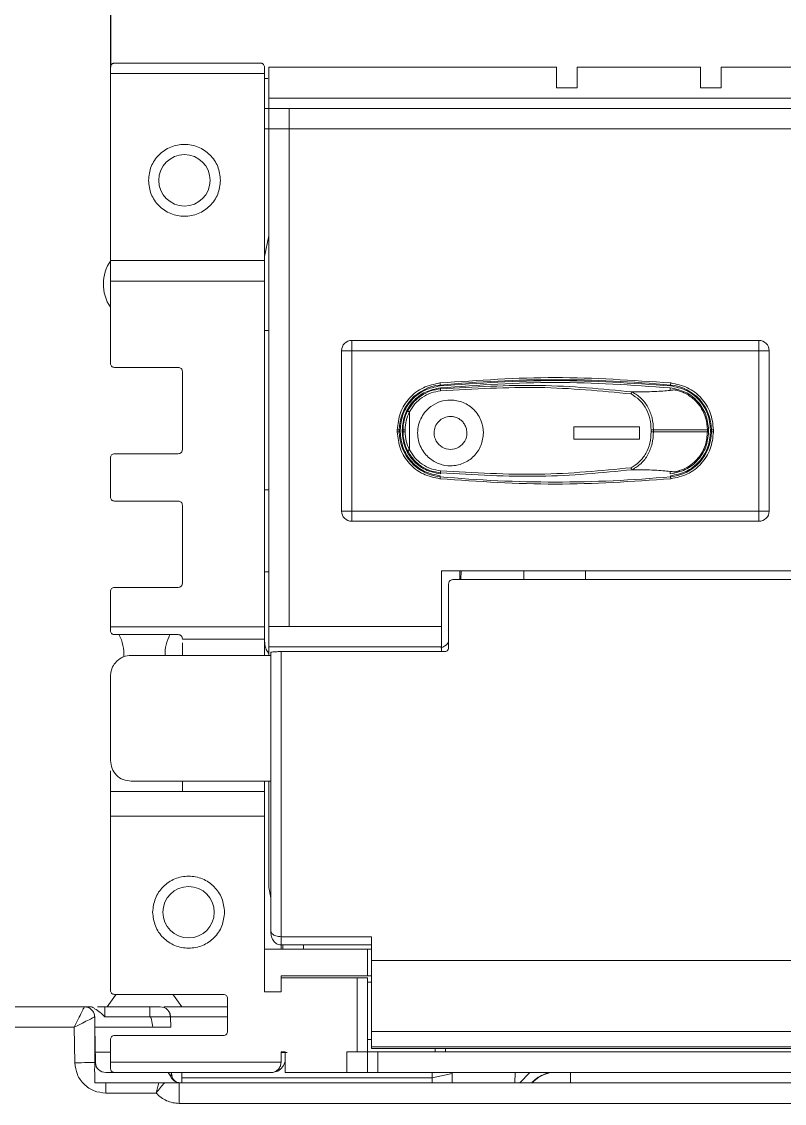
# Model space of a CAD drawing. Extents: x -2364 to 9601, y -871 to 1549.
# Drawn here: x 7217.4 to 7254.5, y -406.4 to -353.8 of the extents above; entities that cross this region are included whole.
import ezdxf

# ---------------------------------------------------------------- set-up
doc = ezdxf.new("R2010")
doc.units = 0
doc.layers.add('IPC', color=150, linetype='CONTINUOUS')

msp = doc.modelspace()

# ---------------------------------------------------------------- linework, layer by layer
at = {"layer": 'IPC', "color": 7}
msp.add_line((7221.67663, -317.98932), (7221.67663, -355.98932), dxfattribs=at)
at = {"layer": 'IPC', "color": 7, "linetype": 'Continuous', "lineweight": 15}
for p, q in [((7221.67663, -356.28932), (7221.67663, -355.98932)), ((7228.97662, -355.78932), (7221.87662, -355.78932)), ((7229.17662, -356.28932), (7229.17662, -355.98932)), ((7229.37663, -355.98932), (7229.37663, -357.48932)), ((7229.37663, -355.98932), (7243.37662, -355.98932)), ((7243.37662, -355.98932), (7243.37662, -356.98932)), ((7244.37662, -356.98932), (7244.37662, -355.98932)), ((7250.37662, -355.98932), (7244.37662, -355.98932)), ((7250.37662, -355.98932), (7250.37662, -356.98932)), ((7251.37663, -356.98932), (7251.37663, -355.98932)), ((7257.37662, -355.98932), (7251.37663, -355.98932)), ((7229.17662, -356.28932), (7221.67663, -356.28932)), ((7221.67663, -356.28932), (7221.67663, -365.38932)), ((7229.17662, -356.28932), (7229.17662, -365.38932)), ((7229.33072, -356.53932), (7229.17662, -356.53338)), ((7244.37662, -356.98932), (7243.37662, -356.98932)), ((7250.37662, -356.98932), (7251.37663, -356.98932)), ((7229.37663, -357.48932), (7477.31831, -357.48932)), ((7229.17662, -357.98932), (7229.37663, -357.98932)), ((7229.37663, -357.98932), (7477.31949, -357.98932)), ((7229.37663, -358.98932), (7229.37663, -357.98932)), ((7230.37662, -357.98932), (7230.37662, -358.98932)), ((7229.17662, -358.98932), (7229.37663, -358.98932)), ((7229.37663, -383.18932), (7229.37663, -358.98932)), ((7230.37662, -358.98932), (7229.37663, -358.98932)), ((7230.37662, -383.18932), (7230.37662, -358.98932)), ((7477.33581, -358.98932), (7230.37662, -358.98932)), ((7229.37663, -364.18385), (7229.17662, -365.18932)), ((7221.67663, -365.38932), (7229.17662, -365.38932)), ((7221.67663, -366.38932), (7221.67663, -365.38932)), ((7229.17662, -366.38932), (7229.17662, -365.38932)), ((7229.17662, -366.38932), (7221.67663, -366.38932)), ((7221.67663, -366.38932), (7221.67663, -370.38932)), ((7229.17662, -366.38932), (7229.17662, -383.21434)), ((7229.17662, -368.78932), (7229.37663, -368.78932)), ((7233.41822, -369.27588), (7233.41822, -369.77588)), ((7233.41822, -369.27588), (7253.21822, -369.27588)), ((7253.21822, -369.77588), (7253.21822, -369.27588)), ((7233.41822, -369.77588), (7232.91821, -369.77588)), ((7232.91821, -377.57588), (7232.91821, -369.77588)), ((7233.41822, -369.77588), (7253.21822, -369.77588)), ((7233.41822, -377.57588), (7233.41822, -369.77588)), ((7253.21822, -369.77588), (7253.21822, -377.57588)), ((7253.71822, -369.77588), (7253.21822, -369.77588)), ((7253.71822, -369.77588), (7253.71822, -377.57588)), ((7221.87662, -370.58932), (7224.97663, -370.58932)), ((7225.17663, -370.78932), (7225.17663, -374.58932)), ((7237.71427, -371.44674), (7237.71828, -371.48969)), ((7248.92217, -371.44674), (7248.91815, -371.48969)), ((7237.72711, -371.58417), (7237.73165, -371.63262)), ((7248.90931, -371.58417), (7248.89793, -371.70589)), ((7236.21821, -372.75721), (7236.21821, -374.59456)), ((7244.21821, -373.47588), (7247.41821, -373.47588)), ((7244.21821, -374.07588), (7244.21821, -373.47588)), ((7247.41821, -373.47588), (7247.41821, -374.07588)), ((7235.62817, -373.72395), (7235.62817, -373.62781)), ((7235.62817, -373.62781), (7235.72763, -373.62781)), ((7235.62817, -373.72395), (7235.72763, -373.72395)), ((7235.72763, -373.72395), (7235.72763, -373.62781)), ((7235.72763, -373.62781), (7235.77077, -373.62781)), ((7235.72763, -373.72395), (7235.77077, -373.72395)), ((7235.77077, -373.72395), (7235.77077, -373.62781)), ((7235.86566, -373.62781), (7235.9088, -373.62781)), ((7235.86566, -373.72395), (7235.86566, -373.62781)), ((7235.9088, -373.72395), (7235.86566, -373.72395)), ((7235.9088, -373.62781), (7236.00825, -373.62781)), ((7235.9088, -373.72395), (7235.9088, -373.62781)), ((7236.00825, -373.72395), (7235.9088, -373.72395)), ((7236.00825, -373.62781), (7236.00825, -373.72395)), ((7247.41821, -374.07588), (7244.21821, -374.07588)), ((7247.9794, -373.72395), (7247.9794, -373.62781)), ((7248.09263, -373.62781), (7248.09263, -373.72395)), ((7248.09263, -373.62781), (7250.71732, -373.62781)), ((7250.71732, -373.72395), (7248.09263, -373.72395)), ((7250.71732, -373.72395), (7250.71732, -373.62781)), ((7250.77077, -373.62781), (7250.71732, -373.62781)), ((7250.77077, -373.72395), (7250.71732, -373.72395)), ((7250.77077, -373.62781), (7250.77077, -373.72395)), ((7250.9088, -373.62781), (7250.86566, -373.62781)), ((7250.86566, -373.72395), (7250.86566, -373.62781)), ((7250.86566, -373.72395), (7250.9088, -373.72395)), ((7251.00825, -373.62781), (7250.9088, -373.62781)), ((7250.9088, -373.62781), (7250.9088, -373.72395)), ((7250.9088, -373.72395), (7251.00825, -373.72395)), ((7251.00825, -373.62781), (7251.00825, -373.72395)), ((7221.67663, -374.98932), (7221.67663, -376.88932)), ((7224.97663, -374.78932), (7221.87662, -374.78932)), ((7248.90931, -375.76759), (7248.89793, -375.64587)), ((7237.71427, -375.90503), (7237.71828, -375.86208)), ((7237.72711, -375.76759), (7237.73165, -375.71915)), ((7248.92217, -375.90503), (7248.91815, -375.86208)), ((7221.87662, -377.08932), (7224.97663, -377.08932)), ((7225.17663, -377.28932), (7225.17663, -381.08932)), ((7232.91821, -377.57588), (7233.41822, -377.57588)), ((7253.21822, -377.57588), (7233.41822, -377.57588)), ((7233.41822, -377.57588), (7233.41822, -378.07588)), ((7253.21822, -377.57588), (7253.71822, -377.57588)), ((7253.21822, -378.07588), (7253.21822, -377.57588)), ((7253.21822, -378.07588), (7233.41822, -378.07588)), ((7229.33072, -380.53932), (7229.17662, -380.53338)), ((7229.37663, -380.5388), (7229.33072, -380.53932)), ((7237.77662, -380.48932), (7260.47662, -380.48932)), ((7237.77662, -380.48932), (7237.77662, -383.18932)), ((7260.02662, -380.91434), (7238.32662, -380.91434)), ((7238.67662, -380.91434), (7238.67662, -380.48932)), ((7238.73229, -380.48932), (7238.72487, -380.91434)), ((7241.78465, -380.48932), (7241.77724, -380.91434)), ((7244.77678, -380.91434), (7244.7842, -380.48932)), ((7221.67663, -381.48932), (7221.67663, -383.21434)), ((7224.97663, -381.28932), (7221.87662, -381.28932)), ((7238.12663, -381.11511), (7238.12663, -384.21358)), ((7221.67663, -383.21434), (7229.17662, -383.21434)), ((7221.67663, -383.38932), (7221.67663, -383.21434)), ((7224.97663, -383.58932), (7221.87662, -383.58932)), ((7229.17662, -383.81434), (7229.17662, -383.21434)), ((7229.97828, -383.18932), (7229.37663, -383.18932)), ((7230.37662, -383.18932), (7237.77662, -383.18932)), ((7225.17663, -383.81434), (7225.17663, -383.78932)), ((7229.17662, -383.81434), (7225.17663, -383.81434)), ((7225.17663, -383.98935), (7225.17663, -384.59807)), ((7229.17662, -383.81434), (7229.17662, -384.59807)), ((7222.67662, -384.59807), (7229.47662, -384.59807)), ((7237.77662, -384.18932), (7229.37663, -384.18932)), ((7229.37663, -384.59807), (7229.37663, -384.18932)), ((7229.47662, -384.45809), (7229.47662, -397.99845)), ((7229.97662, -384.41435), (7229.97662, -398.28352)), ((7237.92662, -384.41435), (7229.97662, -384.41435)), ((7237.77662, -384.41435), (7237.77662, -384.18932)), ((7221.67663, -385.60189), (7221.67663, -389.71434)), ((7222.67662, -390.71434), (7229.47662, -390.71434)), ((7225.17663, -390.71434), (7225.17663, -391.21434)), ((7229.17662, -390.71434), (7229.17662, -391.21434)), ((7229.37663, -395.88932), (7229.37663, -390.71434)), ((7229.17662, -391.21434), (7221.67663, -391.21434)), ((7221.67663, -392.41434), (7221.67663, -391.21434)), ((7229.17662, -392.41434), (7229.17662, -391.21434)), ((7221.67663, -392.41434), (7221.67663, -400.88932)), ((7229.17662, -392.41434), (7221.67663, -392.41434)), ((7229.17662, -400.96778), (7229.17662, -392.41434)), ((7229.37663, -395.88932), (7229.47662, -396.39206)), ((7229.97662, -398.28352), (7234.37662, -398.28352)), ((7234.37662, -399.43575), (7234.37662, -398.28352)), ((7229.96465, -398.68352), (7234.37662, -398.68352)), ((7229.97662, -398.88932), (7229.97662, -398.68352)), ((7230.06404, -398.68352), (7230.06045, -398.88932)), ((7231.06388, -398.68352), (7231.06029, -398.88932)), ((7229.17662, -398.88932), (7234.17663, -398.88932)), ((7234.17663, -400.18932), (7234.17663, -398.88932)), ((7234.37662, -399.43575), (7350.54649, -399.43575)), ((7234.37662, -399.43575), (7234.37662, -402.89459)), ((7234.17663, -400.18932), (7229.97662, -400.18932)), ((7229.97662, -400.28932), (7229.97662, -400.18932)), ((7229.97662, -400.28932), (7229.97662, -400.96778)), ((7229.97662, -400.28932), (7233.67662, -400.28932)), ((7233.67662, -403.88932), (7233.67662, -400.28932)), ((7234.17663, -400.28932), (7233.67662, -400.28932)), ((7234.17663, -400.28932), (7234.17663, -403.88932)), ((7234.37662, -400.48932), (7234.17663, -400.48932)), ((7221.87662, -401.08932), (7227.17662, -401.08932)), ((7227.37662, -402.88932), (7227.37662, -401.28932)), ((7229.17662, -400.96778), (7229.97662, -400.96778)), ((7220.40851, -401.68932), (7206.04649, -401.68932)), ((7220.90843, -401.78499), (7220.90843, -401.78407)), ((7221.40836, -401.68932), (7221.05135, -401.68932)), ((7223.59986, -401.68932), (7221.40836, -401.68932)), ((7224.09978, -401.68932), (7224.28398, -401.72554)), ((7224.09978, -401.68932), (7224.28426, -401.7256)), ((7224.2748, -401.68932), (7227.37662, -401.68932)), ((7223.59986, -402.18059), (7221.40836, -402.18059)), ((7224.5997, -402.18059), (7224.56227, -402.17923)), ((7224.60858, -402.68932), (7224.5997, -402.18059)), ((7224.5997, -402.18059), (7227.37662, -402.18059)), ((7219.91716, -402.68932), (7206.04649, -402.68932)), ((7219.94729, -404.4155), (7219.91716, -402.68932)), ((7220.91731, -402.68932), (7220.94714, -404.39805)), ((7220.91731, -402.68932), (7223.74172, -402.68932)), ((7234.37662, -402.89459), (7352.04649, -402.89459)), ((7221.67663, -404.38932), (7221.67663, -403.28932)), ((7227.17662, -403.08932), (7221.87662, -403.08932)), ((7234.17663, -403.28932), (7234.38162, -403.28932)), ((7221.67663, -403.90677), (7220.93856, -403.90677)), ((7230.17662, -403.88932), (7229.97662, -403.88932)), ((7229.97662, -403.88932), (7229.97662, -404.38932)), ((7229.99206, -403.90983), (7229.97662, -403.97895)), ((7230.17662, -404.88932), (7230.17662, -403.88932)), ((7233.67662, -403.88932), (7233.17662, -403.88932)), ((7233.17662, -404.88932), (7233.17662, -403.88932)), ((7233.67662, -403.88932), (7234.17663, -403.88932)), ((7234.17663, -403.88932), (7234.17663, -404.88932)), ((7234.37162, -403.72662), (7352.04649, -403.72662)), ((7234.37662, -403.64489), (7352.04649, -403.64489)), ((7234.67662, -404.88932), (7234.67662, -403.88932)), ((7234.67662, -403.88932), (7352.04649, -403.88932)), ((7237.47662, -403.88932), (7237.47662, -403.72662)), ((7237.97662, -403.88932), (7237.97662, -403.72662)), ((7221.67663, -404.38932), (7229.97662, -404.38932)), ((7221.67663, -404.68932), (7221.67663, -404.38932)), ((7224.48696, -404.88932), (7221.44706, -404.88932)), ((7224.60687, -405.07757), (7224.48693, -404.88934)), ((7224.48696, -404.88932), (7229.47662, -404.88932)), ((7224.64706, -404.88932), (7224.60694, -405.07754)), ((7224.67671, -405.05889), (7224.64499, -404.9295)), ((7237.32369, -405.13932), (7225.15548, -405.13932)), ((7230.17662, -404.88932), (7233.17662, -404.88932)), ((7233.17662, -404.88932), (7234.17663, -404.88932)), ((7352.04649, -404.88932), (7234.67662, -404.88932)), ((7238.30551, -404.9392), (7237.32369, -405.13932)), ((7238.30639, -404.88932), (7238.29766, -405.38932)), ((7241.35875, -404.88932), (7241.35002, -405.38932)), ((7242.07219, -404.88932), (7241.596, -405.38932)), ((7244.05349, -405.38932), (7244.05349, -404.88932)), ((7221.44706, -405.38932), (7220.90843, -405.38932)), ((7221.44706, -405.88932), (7221.44706, -405.38932)), ((7221.44706, -405.38932), (7224.02167, -405.38932)), ((7224.31455, -405.38932), (7225.02166, -405.38932)), ((7225.02166, -405.38932), (7225.02166, -406.38932)), ((7225.02166, -405.38932), (7352.04649, -405.38932)), ((7221.44706, -405.88932), (7223.90362, -405.88932)), ((7225.02166, -406.38932), (7352.04649, -406.38932))]:
    msp.add_line(p, q, dxfattribs=at)
at = {"layer": 'IPC', "color": 7, "linetype": 'Continuous', "lineweight": 15, "flags": 128}
for points in [[(7237.705, -371.34771), (7237.7067, -371.36586), (7237.70834, -371.3834), (7237.70987, -371.39974), (7237.71123, -371.41434), (7237.71239, -371.42671), (7237.7133, -371.43643), (7237.71393, -371.44318), (7237.71427, -371.44674)], [(7248.93143, -371.34771), (7248.92973, -371.36586), (7248.92809, -371.3834), (7248.92656, -371.39974), (7248.92519, -371.41434), (7248.92404, -371.42671), (7248.92313, -371.43643), (7248.92249, -371.44318), (7248.92217, -371.44674)], [(7237.705, -376.00405), (7237.7067, -375.98591), (7237.70834, -375.96837), (7237.70987, -375.95203), (7237.71123, -375.93743), (7237.71239, -375.92506), (7237.7133, -375.91533), (7237.71393, -375.90858), (7237.71427, -375.90503)], [(7248.93143, -376.00405), (7248.92973, -375.98591), (7248.92809, -375.96837), (7248.92656, -375.95203), (7248.92519, -375.93743), (7248.92404, -375.92506), (7248.92313, -375.91533), (7248.92249, -375.90858), (7248.92217, -375.90503)], [(7229.17662, -376.54527), (7229.33072, -376.53932), (7229.37663, -376.53985)], [(7221.51492, -401.70094), (7221.91649, -401.12511), (7221.95321, -401.08932)], [(7224.70821, -401.08932), (7224.74493, -401.12511), (7225.14111, -401.68932)], [(7219.94729, -404.4155), (7220.10801, -404.41269), (7220.26457, -404.40996), (7220.41286, -404.40737), (7220.54906, -404.405), (7220.66959, -404.40289), (7220.77134, -404.40112), (7220.85164, -404.39971), (7220.90843, -404.39872)]]:
    msp.add_lwpolyline(points, dxfattribs=at)
at = {"layer": 'IPC', "color": 7, "linetype": 'Continuous', "lineweight": 15}
for centre in [(7225.27662, -361.48932), (7225.47934, -397.08932)]:
    msp.add_circle(centre, 1.25, dxfattribs=at)
for centre, radius, start, end in [((7223.33071, -366.53932), 2, 144.900368, 214.203526), ((7233.41821, -369.77588), 0.5, 90, 180), ((7253.21821, -369.77588), 0.5, 0, 90), ((7237.91821, -373.62781), 2.19059, 95.342172, 180), ((7243.31821, -431.37588), 60.19059, 84.6578284, 95.3421716), ((7248.71821, -373.62781), 2.19059, 0, 84.657828), ((7237.91821, -373.62781), 2.00941, 152.882193, 180), ((7237.91821, -373.72396), 2.19059, 180, 264.657828), ((7237.91821, -373.72396), 2.00941, 180, 207.117807), ((7238.21822, -373.77589), 0.8, 179.99967, 0.00033), ((7248.71821, -373.72396), 2.19059, 275.342172, 0), ((7243.31821, -315.97588), 60.19059, 264.6578284, 275.3421716), ((7233.41821, -377.57588), 0.5, 180, 270), ((7253.21821, -377.57588), 0.5, 270, 0), ((7220.33071, -384.53932), 2, 356.319994, 28.35935), ((7226.33071, -384.53932), 2, 151.64065, 181.683273), ((7221.44706, -404.38932), 0.5, 181, 270)]:
    msp.add_arc(centre, radius, start, end, dxfattribs=at)
for points, knots in [([(7221.87662, -355.78932), (7221.86394, -355.79005), (7221.83787, -355.79155), (7221.80011, -355.8034), (7221.76445, -355.82199), (7221.72272, -355.85695), (7221.6837, -355.91324), (7221.67905, -355.96326), (7221.67663, -355.98932)], [0, 0, 0, 0, 0.09960401, 0.20466907, 0.32005503, 0.44605964, 0.71137482, 1, 1, 1, 1]), ([(7228.97662, -355.78932), (7228.98928, -355.79003), (7229.01538, -355.7915), (7229.05315, -355.80323), (7229.08874, -355.82201), (7229.13078, -355.85696), (7229.16845, -355.91383), (7229.17383, -355.96355), (7229.17662, -355.98932)], [0, 0, 0, 0, 0.09947262, 0.20514643, 0.31998312, 0.44635086, 0.71314265, 1, 1, 1, 1]), ([(7229.37663, -357.48932), (7229.37663, -357.55484), (7229.37663, -357.68588), (7229.37663, -357.85115), (7229.37663, -357.96677), (7229.37663, -357.98181), (7229.37663, -357.98932)], [0, 0, 0, 0, 0.25000229, 0.4999995, 0.75000332, 1, 1, 1, 1]), ([(7223.52662, -361.48932), (7223.55293, -361.26028), (7223.60555, -360.8022), (7224.01022, -360.21966), (7224.58868, -359.83044), (7225.27662, -359.69376), (7225.96457, -359.83044), (7226.54301, -360.21967), (7226.9477, -360.80219), (7227.00032, -361.26028), (7227.02662, -361.48932)], [0, 0, 0, 0, 0.12500081, 0.24999905, 0.3750005, 0.49999904, 0.62500025, 0.74999944, 0.87499919, 1, 1, 1, 1]), ([(7227.02662, -361.48932), (7227.00032, -361.71837), (7226.9477, -362.17645), (7226.54302, -362.75897), (7225.96456, -363.1482), (7225.27662, -363.28488), (7224.58868, -363.1482), (7224.01022, -362.75898), (7223.60555, -362.17645), (7223.55293, -361.71837), (7223.52662, -361.48932)], [0, 0, 0, 0, 0.12500023, 0.25000063, 0.37499953, 0.50000096, 0.62499972, 0.75000088, 0.87499977, 1, 1, 1, 1]), ([(7221.87662, -370.58932), (7221.85041, -370.58632), (7221.798, -370.5803), (7221.7319, -370.53405), (7221.68564, -370.46795), (7221.67963, -370.41553), (7221.67663, -370.38932)], [0, 0, 0, 0, 0.24998871, 0.49997992, 0.75000424, 1, 1, 1, 1]), ([(7225.17663, -370.78932), (7225.17362, -370.76311), (7225.16761, -370.7107), (7225.12135, -370.64459), (7225.05524, -370.59834), (7225.00283, -370.59233), (7224.97663, -370.58932)], [0, 0, 0, 0, 0.250004645, 0.50001861, 0.75000939, 1, 1, 1, 1]), ([(7235.62817, -373.62781), (7235.65856, -373.34555), (7235.71933, -372.78105), (7236.19038, -372.05401), (7236.8704, -371.51731), (7237.4268, -371.40425), (7237.705, -371.34771)], [0, 0, 0, 0, 0.249999989, 0.499999889, 0.749998468, 1, 1, 1, 1]), ([(7235.77077, -373.62781), (7235.79926, -373.36313), (7235.85624, -372.83377), (7236.29797, -372.152), (7236.93565, -371.64872), (7237.4574, -371.5427), (7237.71828, -371.48969)], [0, 0, 0, 0, 0.24999914, 0.50000015, 0.74999943, 1, 1, 1, 1]), ([(7237.705, -371.34771), (7239.57607, -371.21678), (7243.31821, -370.95491), (7247.06036, -371.21678), (7248.93143, -371.34771)], [0, 0, 0, 0, 0.49999967, 1, 1, 1, 1]), ([(7237.71828, -371.48969), (7239.58492, -371.35906), (7243.31821, -371.09781), (7247.0515, -371.35906), (7248.91815, -371.48969)], [0, 0, 0, 0, 0.49999967, 1, 1, 1, 1]), ([(7237.73165, -371.63262), (7239.36624, -371.53841), (7242.63562, -371.34997), (7245.5847, -371.63915), (7247.05932, -371.78375)], [0, 0, 0, 0, 0.49997103, 1, 1, 1, 1]), ([(7248.91815, -371.48969), (7249.17903, -371.5427), (7249.70078, -371.64872), (7250.33847, -372.152), (7250.78018, -372.83377), (7250.83717, -373.36313), (7250.86566, -373.62781)], [0, 0, 0, 0, 0.249998708, 0.500000283, 0.750000451, 1, 1, 1, 1]), ([(7248.93143, -371.34771), (7249.20963, -371.40425), (7249.76602, -371.51731), (7250.44605, -372.05401), (7250.91711, -372.78104), (7250.97787, -373.34555), (7251.00825, -373.62781)], [0, 0, 0, 0, 0.24999975, 0.49999867, 0.75000008, 1, 1, 1, 1]), ([(7235.86566, -373.62781), (7235.8929, -373.37483), (7235.94736, -372.86886), (7236.36956, -372.21722), (7236.97906, -371.73618), (7237.47776, -371.63484), (7237.72711, -371.58417)], [0, 0, 0, 0, 0.24999989, 0.50000018, 0.74999975, 1, 1, 1, 1]), ([(7236.12969, -372.71188), (7236.22814, -372.55232), (7236.40539, -372.26504), (7236.80013, -371.93898), (7237.23595, -371.7116), (7237.5687, -371.65858), (7237.73165, -371.63262)], [0, 0, 0, 0, 0.27747897, 0.49960683, 0.75494822, 1, 1, 1, 1]), ([(7236.21821, -372.75721), (7236.30079, -372.62102), (7236.46651, -372.34771), (7236.8337, -372.03256), (7237.26246, -371.80851), (7237.57722, -371.7572), (7237.73402, -371.73164)], [0, 0, 0, 0, 0.24921557, 0.50011902, 0.75097648, 1, 1, 1, 1]), ([(7237.73165, -371.63262), (7237.73106, -371.63529), (7237.72987, -371.64066), (7237.72984, -371.66381), (7237.73119, -371.69543), (7237.73308, -371.71963), (7237.73402, -371.73164)], [0, 0, 0, 0, 0.24865713, 0.50023917, 0.75180169, 1, 1, 1, 1]), ([(7237.73402, -371.73164), (7239.3568, -371.63755), (7242.60273, -371.44933), (7245.53345, -371.73692), (7246.99897, -371.88073)], [0, 0, 0, 0, 0.499945924, 1, 1, 1, 1]), ([(7246.99897, -371.88073), (7247.00259, -371.86784), (7247.00954, -371.84313), (7247.02598, -371.81288), (7247.04322, -371.7931), (7247.05415, -371.78742), (7247.05925, -371.78477)], [0, 0, 0, 0, 0.28922834, 0.55442242, 0.79169076, 1, 1, 1, 1]), ([(7247.9794, -373.62781), (7247.96624, -373.44424), (7247.93981, -373.07559), (7247.73526, -372.56827), (7247.42212, -372.1426), (7247.13958, -371.96775), (7246.99897, -371.88073)], [0, 0, 0, 0, 0.24920944, 0.50046552, 0.75139172, 1, 1, 1, 1]), ([(7247.05922, -371.78448), (7247.20703, -371.87587), (7247.50394, -372.05947), (7247.83467, -372.50855), (7248.0511, -373.04438), (7248.07883, -373.43391), (7248.09263, -373.62781)], [0, 0, 0, 0, 0.24909998, 0.50037603, 0.75131161, 1, 1, 1, 1]), ([(7247.05927, -371.78375), (7247.44387, -371.78034), (7248.20956, -371.77356), (7248.66917, -371.72838), (7248.89793, -371.70589)], [0, 0, 0, 0, 0.50228584, 1, 1, 1, 1]), ([(7248.89793, -371.70589), (7248.93181, -371.70093), (7248.98439, -371.69322), (7249.05367, -371.68763), (7249.10697, -371.68634), (7249.16943, -371.69102), (7249.26172, -371.70938), (7249.39193, -371.74627), (7249.50017, -371.78831), (7249.74862, -371.90396), (7250.08499, -372.12933), (7250.43404, -372.5603), (7250.66892, -373.06758), (7250.7, -373.42729), (7250.71732, -373.62781)], [0, 0, 0, 0, 0.08033923, 0.12465256, 0.15675769, 0.18745347, 0.21461602, 0.25019871, 0.31319487, 0.31989766, 0.4994311, 0.67438804, 0.81848294, 1, 1, 1, 1]), ([(7248.90931, -371.58417), (7249.15866, -371.63484), (7249.65736, -371.73618), (7250.26686, -372.21722), (7250.68907, -372.86886), (7250.74354, -373.37482), (7250.77077, -373.62781)], [0, 0, 0, 0, 0.249999926, 0.499999165, 0.750000438, 1, 1, 1, 1]), ([(7236.61821, -373.77588), (7236.62754, -373.64188), (7236.64621, -373.37393), (7236.79522, -373.01616), (7237.00174, -372.71607), (7237.29826, -372.4443), (7237.70786, -372.22613), (7238.25997, -372.1435), (7238.84798, -372.25934), (7239.29741, -372.56112), (7239.5695, -372.89794), (7239.76574, -373.2729), (7239.79787, -373.58087), (7239.81821, -373.77588)], [0, 0, 0, 0, 0.0798341, 0.1596298, 0.22795782, 0.29634304, 0.39837176, 0.50060354, 0.62527229, 0.74987804, 0.81705785, 0.8841588, 1, 1, 1, 1]), ([(7236.21821, -372.75721), (7236.15735, -372.89607), (7236.03562, -373.17379), (7236.01737, -373.47647), (7236.00825, -373.62781)], [0, 0, 0, 0, 0.499999068, 1, 1, 1, 1]), ([(7236.12969, -372.71188), (7236.13199, -372.71305), (7236.13657, -372.7154), (7236.15745, -372.72609), (7236.18556, -372.74048), (7236.20733, -372.75163), (7236.21821, -372.75721)], [0, 0, 0, 0, 0.25003182, 0.50004169, 0.75001557, 1, 1, 1, 1]), ([(7237.41822, -373.77588), (7237.42995, -373.67246), (7237.45352, -373.46463), (7237.63649, -373.19826), (7237.90144, -373.01791), (7238.17581, -372.96344), (7238.40427, -372.99051), (7238.57916, -373.05395), (7238.73508, -373.15581), (7238.87443, -373.3031), (7238.99159, -373.51072), (7239.0089, -373.68309), (7239.01821, -373.77588)], [0, 0, 0, 0, 0.12301982, 0.24720638, 0.37262313, 0.49933506, 0.57320359, 0.64707097, 0.72094132, 0.7948091, 0.88953943, 1, 1, 1, 1]), ([(7237.705, -376.00405), (7237.4268, -375.94752), (7236.8704, -375.83446), (7236.19038, -375.29776), (7235.71933, -374.57072), (7235.65855, -374.00621), (7235.62817, -373.72395)], [0, 0, 0, 0, 0.2500011, 0.50000022, 0.74999905, 1, 1, 1, 1]), ([(7237.71828, -375.86208), (7237.4574, -375.80907), (7236.93565, -375.70305), (7236.29797, -375.19976), (7235.85624, -374.518), (7235.79926, -373.98864), (7235.77077, -373.72395)], [0, 0, 0, 0, 0.25000035, 0.50000013, 0.74999992, 1, 1, 1, 1]), ([(7237.72711, -375.76759), (7237.47776, -375.71693), (7236.97906, -375.61559), (7236.36956, -375.13455), (7235.94736, -374.48291), (7235.8929, -373.97694), (7235.86566, -373.72395)], [0, 0, 0, 0, 0.24999995, 0.49999921, 0.7499992, 1, 1, 1, 1]), ([(7236.00825, -373.72395), (7236.01737, -373.8753), (7236.03562, -374.17798), (7236.15735, -374.4557), (7236.21821, -374.59456)], [0, 0, 0, 0, 0.50000298, 1, 1, 1, 1]), ([(7239.81821, -373.77588), (7239.79429, -373.98432), (7239.74607, -374.40438), (7239.37623, -374.93661), (7238.84831, -375.2919), (7238.24613, -375.41085), (7237.66631, -375.31769), (7237.24375, -375.0698), (7236.95608, -374.77948), (7236.77126, -374.48569), (7236.64219, -374.14696), (7236.62621, -373.89962), (7236.61821, -373.77588)], [0, 0, 0, 0, 0.12390431, 0.24970129, 0.37444527, 0.49908798, 0.60945643, 0.71973541, 0.78607386, 0.8524545, 0.92618139, 1, 1, 1, 1]), ([(7246.99897, -375.47104), (7247.13958, -375.38402), (7247.42212, -375.20917), (7247.73526, -374.78349), (7247.93982, -374.27618), (7247.96624, -373.90753), (7247.9794, -373.72395)], [0, 0, 0, 0, 0.24860805, 0.49953402, 0.75078952, 1, 1, 1, 1]), ([(7248.09263, -373.72395), (7248.07884, -373.91778), (7248.05113, -374.30718), (7247.83483, -374.84285), (7247.50433, -375.29187), (7247.20759, -375.47553), (7247.05986, -375.56696)], [0, 0, 0, 0, 0.24868694, 0.49962312, 0.75089631, 1, 1, 1, 1]), ([(7247.9794, -373.62781), (7247.98836, -373.62781), (7248.00628, -373.62781), (7248.03674, -373.62781), (7248.0669, -373.62781), (7248.08406, -373.62781), (7248.09263, -373.62781)], [0, 0, 0, 0, 0.25001197, 0.500025, 0.74999298, 1, 1, 1, 1]), ([(7248.09263, -373.72395), (7248.08406, -373.72395), (7248.0669, -373.72395), (7248.03674, -373.72395), (7248.00628, -373.72395), (7247.98836, -373.72395), (7247.9794, -373.72395)], [0, 0, 0, 0, 0.25000702, 0.499975, 0.74998803, 1, 1, 1, 1]), ([(7250.71732, -373.72395), (7250.69759, -373.93852), (7250.66277, -374.31702), (7250.44178, -374.76302), (7250.23719, -375.0325), (7250.01679, -375.25329), (7249.74548, -375.45434), (7249.45595, -375.58742), (7249.26171, -375.64239), (7249.16943, -375.66075), (7249.10696, -375.66542), (7249.05367, -375.66414), (7248.98438, -375.65854), (7248.93181, -375.65084), (7248.89793, -375.64587)], [0, 0, 0, 0, 0.19404476, 0.34230181, 0.44455416, 0.50065887, 0.62525556, 0.74990323, 0.7854765, 0.81262283, 0.84330612, 0.87539818, 0.91969855, 1, 1, 1, 1]), ([(7250.77077, -373.72395), (7250.74354, -373.97694), (7250.68907, -374.48291), (7250.26686, -375.13455), (7249.65736, -375.61559), (7249.15866, -375.71693), (7248.90931, -375.76759)], [0, 0, 0, 0, 0.25000047, 0.50000144, 0.75000038, 1, 1, 1, 1]), ([(7250.86566, -373.72395), (7250.83717, -373.98863), (7250.78019, -374.51799), (7250.33846, -375.19977), (7249.70078, -375.70304), (7249.17903, -375.80907), (7248.91815, -375.86208)], [0, 0, 0, 0, 0.25000049, 0.49999944, 0.75000151, 1, 1, 1, 1]), ([(7251.00825, -373.72395), (7250.97787, -374.00621), (7250.91711, -374.57072), (7250.44604, -375.29775), (7249.76603, -375.83446), (7249.20963, -375.94752), (7248.93143, -376.00405)], [0, 0, 0, 0, 0.250000886, 0.500001224, 0.750000686, 1, 1, 1, 1]), ([(7224.97663, -374.78932), (7225.00283, -374.78631), (7225.05524, -374.7803), (7225.12135, -374.73405), (7225.16761, -374.66794), (7225.17362, -374.61553), (7225.17663, -374.58932)], [0, 0, 0, 0, 0.24998979, 0.49997311, 0.74999618, 1, 1, 1, 1]), ([(7236.12969, -374.63989), (7236.13199, -374.63871), (7236.13657, -374.63637), (7236.15745, -374.62568), (7236.18556, -374.61128), (7236.20733, -374.60013), (7236.21821, -374.59456)], [0, 0, 0, 0, 0.25002972, 0.50004079, 0.75002582, 1, 1, 1, 1]), ([(7237.73165, -375.71915), (7237.56871, -375.69318), (7237.23596, -375.64017), (7236.80015, -375.4128), (7236.40539, -375.08673), (7236.22814, -374.79945), (7236.12969, -374.63989)], [0, 0, 0, 0, 0.24503623, 0.50039217, 0.72250289, 1, 1, 1, 1]), ([(7237.73402, -375.62012), (7237.57722, -375.59457), (7237.26246, -375.54326), (7236.8337, -375.31921), (7236.46651, -375.00405), (7236.30079, -374.73075), (7236.21821, -374.59456)], [0, 0, 0, 0, 0.2490236, 0.49988114, 0.75078597, 1, 1, 1, 1]), ([(7221.67663, -374.98932), (7221.67963, -374.96311), (7221.68563, -374.91069), (7221.7319, -374.84459), (7221.798, -374.79834), (7221.85041, -374.79233), (7221.87662, -374.78932)], [0, 0, 0, 0, 0.24999766, 0.50001395, 0.75000706, 1, 1, 1, 1]), ([(7237.73165, -375.71915), (7237.73135, -375.7181), (7237.73074, -375.71597), (7237.73017, -375.70537), (7237.73022, -375.68562), (7237.73126, -375.65986), (7237.73263, -375.63728), (7237.73356, -375.62576), (7237.73402, -375.62012)], [0, 0, 0, 0, 0.1184281, 0.24198593, 0.5000146, 0.75804896, 0.88160961, 1, 1, 1, 1]), ([(7247.05993, -375.56793), (7245.58527, -375.71256), (7242.63604, -376.0018), (7239.36641, -375.81336), (7237.73165, -375.71915)], [0, 0, 0, 0, 0.50001583, 1, 1, 1, 1]), ([(7246.99897, -375.47104), (7245.53345, -375.61485), (7242.60273, -375.90243), (7239.3568, -375.71422), (7237.73402, -375.62012)], [0, 0, 0, 0, 0.500054076, 1, 1, 1, 1]), ([(7246.99897, -375.47104), (7247.0009, -375.47806), (7247.00471, -375.49191), (7247.01564, -375.51639), (7247.03002, -375.54015), (7247.04619, -375.5594), (7247.05577, -375.5647), (7247.05986, -375.56696)], [0, 0, 0, 0, 0.16019539, 0.31609154, 0.59974665, 0.82904668, 1, 1, 1, 1]), ([(7248.89793, -375.64587), (7248.66928, -375.62337), (7248.2099, -375.57816), (7247.44441, -375.57135), (7247.05992, -375.56792)], [0, 0, 0, 0, 0.4977297, 1, 1, 1, 1]), ([(7248.93143, -376.00405), (7247.06036, -376.13498), (7243.31821, -376.39686), (7239.57607, -376.13498), (7237.705, -376.00405)], [0, 0, 0, 0, 0.50000033, 1, 1, 1, 1]), ([(7221.87662, -377.08932), (7221.85041, -377.08632), (7221.798, -377.0803), (7221.7319, -377.03405), (7221.68563, -376.96795), (7221.67963, -376.91553), (7221.67663, -376.88932)], [0, 0, 0, 0, 0.24999294, 0.49998605, 0.75000234, 1, 1, 1, 1]), ([(7225.17663, -377.28932), (7225.17362, -377.26311), (7225.16761, -377.2107), (7225.12135, -377.14459), (7225.05525, -377.09834), (7225.00283, -377.09233), (7224.97663, -377.08932)], [0, 0, 0, 0, 0.25000275, 0.50002474, 0.75001362, 1, 1, 1, 1]), ([(7238.12663, -381.11511), (7238.12776, -381.09886), (7238.12997, -381.06727), (7238.14675, -381.02385), (7238.17048, -380.9873), (7238.20776, -380.95041), (7238.2605, -380.92043), (7238.30576, -380.91626), (7238.32662, -380.91434)], [0, 0, 0, 0, 0.15496722, 0.30141426, 0.43936306, 0.56879049, 0.80116416, 1, 1, 1, 1]), ([(7221.67663, -381.48932), (7221.67963, -381.46311), (7221.68564, -381.4107), (7221.7319, -381.34459), (7221.798, -381.29834), (7221.85041, -381.29233), (7221.87662, -381.28932)], [0, 0, 0, 0, 0.24999576, 0.50002008, 0.75001129, 1, 1, 1, 1]), ([(7224.97663, -381.28932), (7225.00283, -381.28632), (7225.05524, -381.2803), (7225.12135, -381.23405), (7225.16761, -381.16795), (7225.17362, -381.11553), (7225.17663, -381.08932)], [0, 0, 0, 0, 0.24999061, 0.49998139, 0.74999536, 1, 1, 1, 1]), ([(7221.67663, -383.38932), (7221.67913, -383.41519), (7221.68396, -383.46516), (7221.7224, -383.52136), (7221.76419, -383.55647), (7221.7997, -383.57505), (7221.83767, -383.58719), (7221.86377, -383.58862), (7221.87662, -383.58932)], [0, 0, 0, 0, 0.286718415, 0.55382111, 0.677124742, 0.795230854, 0.899184497, 1, 1, 1, 1]), ([(7224.97663, -383.58932), (7224.98931, -383.59005), (7225.01537, -383.59156), (7225.05313, -383.60339), (7225.0888, -383.622), (7225.13052, -383.65695), (7225.16954, -383.71324), (7225.1742, -383.76326), (7225.17663, -383.78932)], [0, 0, 0, 0, 0.09960285, 0.20467034, 0.32005195, 0.44605628, 0.71137711, 1, 1, 1, 1]), ([(7229.37663, -383.18932), (7229.37663, -383.32036), (7229.37663, -383.58243), (7229.37663, -383.91298), (7229.37663, -384.14423), (7229.37663, -384.17429), (7229.37663, -384.18932)], [0, 0, 0, 0, 0.2500007, 0.50000189, 0.74999976, 1, 1, 1, 1]), ([(7229.97828, -383.18932), (7230.04255, -383.18932), (7230.17107, -383.18932), (7230.3081, -383.18932), (7230.37662, -383.18932)], [0, 0, 0, 0, 0.49999526, 1, 1, 1, 1]), ([(7237.77662, -383.18932), (7237.77662, -383.32036), (7237.77662, -383.58243), (7237.77662, -383.91298), (7237.77662, -384.14423), (7237.77662, -384.17429), (7237.77662, -384.18932)], [0, 0, 0, 0, 0.2500007, 0.50000189, 0.74999976, 1, 1, 1, 1]), ([(7229.17662, -383.90952), (7229.18209, -383.9866), (7229.19304, -384.14074), (7229.2648, -384.3443), (7229.34316, -384.45411), (7229.37663, -384.501)], [0, 0, 0, 0, 0.36424103, 0.7284837, 1, 1, 1, 1]), ([(7237.73955, -384.23826), (7237.87349, -384.17687), (7238.02787, -384.10613), (7238.11509, -383.96822), (7238.12663, -383.94998)], [0, 0, 0, 0, 0.86770063, 1, 1, 1, 1]), ([(7221.67663, -385.60189), (7221.68233, -385.52044), (7221.69299, -385.36801), (7221.78596, -385.1204), (7221.93194, -384.91318), (7222.12256, -384.75877), (7222.35488, -384.6328), (7222.54913, -384.61183), (7222.67662, -384.59807)], [0, 0, 0, 0, 0.155372487, 0.290764781, 0.500778236, 0.631094169, 0.757900839, 1, 1, 1, 1]), ([(7229.97662, -384.41435), (7229.91284, -384.41497), (7229.81568, -384.41592), (7229.69953, -384.42138), (7229.60421, -384.42803), (7229.53123, -384.43736), (7229.48479, -384.448), (7229.47946, -384.45458), (7229.47662, -384.45809)], [0, 0, 0, 0, 0.24226025, 0.36902885, 0.49922333, 0.70949427, 0.84481877, 1, 1, 1, 1]), ([(7237.92662, -384.41435), (7237.94749, -384.41242), (7237.99274, -384.40825), (7238.04549, -384.37828), (7238.08278, -384.34139), (7238.1065, -384.30484), (7238.12327, -384.26142), (7238.12549, -384.22982), (7238.12663, -384.21358)], [0, 0, 0, 0, 0.198833783, 0.431225729, 0.560651742, 0.698586134, 0.845031594, 1, 1, 1, 1]), ([(7222.67662, -390.71434), (7222.54558, -390.69931), (7222.28351, -390.66925), (7221.95296, -390.438), (7221.72172, -390.10745), (7221.69166, -389.84538), (7221.67663, -389.71434)], [0, 0, 0, 0, 0.24999693, 0.50000058, 0.75000026, 1, 1, 1, 1]), ([(7221.67663, -390.21434), (7221.67663, -390.34538), (7221.67663, -390.60746), (7221.67663, -390.938), (7221.67663, -391.16925), (7221.67663, -391.19931), (7221.67663, -391.21434)], [0, 0, 0, 0, 0.25000073, 0.50000094, 0.74999951, 1, 1, 1, 1]), ([(7223.72934, -397.08932), (7223.75565, -396.86028), (7223.80826, -396.40219), (7224.21295, -395.81967), (7224.7914, -395.43044), (7225.47934, -395.29376), (7226.16729, -395.43044), (7226.74574, -395.81967), (7227.15044, -396.40219), (7227.20304, -396.86028), (7227.22934, -397.08932)], [0, 0, 0, 0, 0.1250004, 0.25000035, 0.37499927, 0.50000047, 0.62499899, 0.75000018, 0.87500014, 1, 1, 1, 1]), ([(7227.22934, -397.08932), (7227.20304, -397.31837), (7227.15043, -397.77645), (7226.74574, -398.35898), (7226.16729, -398.7482), (7225.47934, -398.88488), (7224.7914, -398.74821), (7224.21295, -398.35897), (7223.80826, -397.77645), (7223.75565, -397.31837), (7223.72934, -397.08932)], [0, 0, 0, 0, 0.12499954, 0.2499998, 0.37500099, 0.49999953, 0.62500074, 0.74999967, 0.87499992, 1, 1, 1, 1]), ([(7229.47662, -397.99845), (7229.48038, -398.07476), (7229.48793, -398.22808), (7229.55576, -398.42135), (7229.65466, -398.55014), (7229.75, -398.62534), (7229.86041, -398.67369), (7229.9382, -398.67993), (7229.97662, -398.68302)], [0, 0, 0, 0, 0.25013345, 0.50253131, 0.62948482, 0.75506353, 0.87904187, 1, 1, 1, 1]), ([(7229.47662, -397.99845), (7229.4815, -398.02873), (7229.48981, -398.08033), (7229.54839, -398.15079), (7229.62466, -398.20441), (7229.72627, -398.24853), (7229.84536, -398.27821), (7229.93296, -398.28176), (7229.97662, -398.28352)], [0, 0, 0, 0, 0.21814251, 0.37156536, 0.53647744, 0.689599, 0.84526652, 1, 1, 1, 1]), ([(7229.97662, -398.28352), (7229.97662, -398.32465), (7229.97662, -398.4069), (7229.97662, -398.51838), (7229.97662, -398.60876), (7229.97662, -398.66453), (7229.97662, -398.68857), (7229.97662, -398.68244), (7229.97662, -398.68192)], [0, 0, 0, 0, 0.19632723, 0.39265342, 0.58897901, 0.78530561, 0.98163969, 1, 1, 1, 1]), ([(7234.17663, -398.88932), (7234.18708, -398.88932), (7234.20351, -398.88932), (7234.33046, -398.88932), (7234.37662, -398.88932)], [0, 0, 0, 0, 0.63635038, 1, 1, 1, 1]), ([(7234.37662, -400.18932), (7234.33046, -400.18932), (7234.20351, -400.18932), (7234.18708, -400.18932), (7234.17663, -400.18932)], [0, 0, 0, 0, 0.36364962, 1, 1, 1, 1]), ([(7221.87662, -401.08932), (7221.85041, -401.08631), (7221.798, -401.0803), (7221.7319, -401.03405), (7221.68564, -400.96795), (7221.67963, -400.91553), (7221.67663, -400.88932)], [0, 0, 0, 0, 0.24999082, 0.49998298, 0.75000329, 1, 1, 1, 1]), ([(7227.37662, -401.28932), (7227.37361, -401.26311), (7227.3676, -401.2107), (7227.32136, -401.14459), (7227.25525, -401.09834), (7227.20283, -401.09233), (7227.17662, -401.08932)], [0, 0, 0, 0, 0.25000355, 0.499989, 0.74996952, 1, 1, 1, 1]), ([(7219.91716, -402.68932), (7219.98373, -402.5538), (7220.1144, -402.28778), (7220.25444, -402.00328), (7220.3348, -401.83869), (7220.37686, -401.75243), (7220.40344, -401.69909), (7220.40684, -401.69254), (7220.40851, -401.68932)], [0, 0, 0, 0, 0.27219879, 0.53428732, 0.65802831, 0.77639611, 0.89011247, 1, 1, 1, 1]), ([(7220.40851, -401.68932), (7220.4733, -401.69667), (7220.60288, -401.71136), (7220.76698, -401.82454), (7220.883, -401.98664), (7220.89995, -402.11594), (7220.90843, -402.18059)], [0, 0, 0, 0, 0.24999451, 0.50000853, 0.74999895, 1, 1, 1, 1]), ([(7220.70133, -401.68932), (7220.61957, -401.68932), (7220.4958, -401.68932), (7220.41858, -401.68932), (7220.41183, -401.68932), (7220.40853, -401.68932)], [0, 0, 0, 0, 0.49868496, 0.75480471, 1, 1, 1, 1]), ([(7220.90809, -401.78476), (7220.87186, -401.75473), (7220.80757, -401.70145), (7220.73361, -401.69301), (7220.70133, -401.68932)], [0, 0, 0, 0, 0.5635515, 1, 1, 1, 1]), ([(7221.40836, -402.18059), (7221.40659, -402.17986), (7221.3921, -402.17384), (7221.31441, -402.09706), (7221.16845, -401.9462), (7220.99928, -401.8413), (7220.90809, -401.78476)], [0, 0, 0, 0, 0.00898502, 0.07338398, 0.50050669, 1, 1, 1, 1]), ([(7221.40836, -402.18059), (7221.40836, -402.11594), (7221.40836, -401.98664), (7221.40836, -401.82455), (7221.40836, -401.71136), (7221.40836, -401.69667), (7221.40836, -401.68932)], [0, 0, 0, 0, 0.24999999, 0.50000024, 0.74999708, 1, 1, 1, 1]), ([(7223.59986, -401.68932), (7223.59986, -401.69667), (7223.59986, -401.71136), (7223.59986, -401.82455), (7223.59986, -401.98664), (7223.59986, -402.11594), (7223.59986, -402.18059)], [0, 0, 0, 0, 0.25000292, 0.49999976, 0.75000001, 1, 1, 1, 1]), ([(7224.09978, -401.68932), (7224.09261, -401.68932), (7224.08175, -401.68932), (7224.01914, -401.68932), (7223.93739, -401.68932), (7223.82759, -401.68932), (7223.70204, -401.68932), (7223.63391, -401.68932), (7223.59986, -401.68932)], [0, 0, 0, 0, 0.24627929, 0.37273279, 0.49809355, 0.73920381, 0.86970476, 1, 1, 1, 1]), ([(7224.58061, -402.17908), (7224.57832, -402.13108), (7224.57371, -402.03459), (7224.51258, -401.90248), (7224.41665, -401.79091), (7224.32783, -401.74705), (7224.28359, -401.72521)], [0, 0, 0, 0, 0.24931113, 0.50123825, 0.75158844, 1, 1, 1, 1]), ([(7224.51842, -401.93235), (7224.53317, -401.95172), (7224.58734, -402.02283), (7224.59449, -402.11415), (7224.5997, -402.18059)], [0, 0, 0, 0, 0.27232366, 1, 1, 1, 1]), ([(7220.90843, -402.18059), (7220.90524, -402.18232), (7220.89875, -402.18583), (7220.8459, -402.21333), (7220.76038, -402.2569), (7220.59721, -402.34011), (7220.3152, -402.48511), (7220.0515, -402.6204), (7219.91716, -402.68932)], [0, 0, 0, 0, 0.10987816, 0.22359346, 0.34196148, 0.46571527, 0.72780378, 1, 1, 1, 1]), ([(7220.90843, -402.18059), (7220.90843, -402.18075), (7220.90843, -402.18107), (7220.90843, -402.18373), (7220.90843, -402.19397), (7220.90843, -402.23921), (7220.90843, -402.42124), (7220.90843, -403.14896), (7220.90843, -403.84407), (7220.90843, -404.39872)], [0, 0, 0, 0, 0.00197841, 0.00407664, 0.00899357, 0.02307463, 0.07206529, 0.2595625, 1, 1, 1, 1]), ([(7224.56227, -402.17923), (7224.55299, -402.17872), (7224.52547, -402.1772), (7224.32039, -402.17649), (7223.99362, -402.17745), (7223.73112, -402.17955), (7223.59986, -402.18059)], [0, 0, 0, 0, 0.14491011, 0.429943, 0.71496382, 1, 1, 1, 1]), ([(7223.59986, -402.18059), (7223.60127, -402.18074), (7223.60418, -402.18103), (7223.61018, -402.18347), (7223.62206, -402.19275), (7223.64708, -402.23389), (7223.69763, -402.40004), (7223.72224, -402.56148), (7223.74172, -402.68932)], [0, 0, 0, 0, 0.00786693, 0.01622678, 0.03569069, 0.09071097, 0.27996992, 1, 1, 1, 1]), ([(7224.60858, -402.68932), (7224.59528, -402.68932), (7224.56839, -402.68932), (7224.36084, -402.68932), (7224.07431, -402.68932), (7223.84941, -402.68932), (7223.74172, -402.68932)], [0, 0, 0, 0, 0.25727827, 0.52012274, 0.77021114, 1, 1, 1, 1]), ([(7227.17662, -403.08932), (7227.20283, -403.08632), (7227.25525, -403.08031), (7227.32136, -403.03405), (7227.3676, -402.96794), (7227.37361, -402.91553), (7227.37662, -402.88932)], [0, 0, 0, 0, 0.25003024, 0.500015, 0.75000138, 1, 1, 1, 1]), ([(7234.37662, -403.64489), (7234.37662, -403.54397), (7234.37662, -403.34214), (7234.37662, -403.04377), (7234.37662, -402.89459)], [0, 0, 0, 0, 0.5000008, 1, 1, 1, 1]), ([(7221.67663, -403.28932), (7221.67963, -403.26311), (7221.68564, -403.21069), (7221.7319, -403.14459), (7221.798, -403.09834), (7221.85041, -403.09233), (7221.87662, -403.08932)], [0, 0, 0, 0, 0.24999725, 0.50001809, 0.75000747, 1, 1, 1, 1]), ([(7229.97287, -403.90677), (7229.97704, -403.90788), (7229.98528, -403.91005), (7230.06357, -403.91305), (7230.18552, -403.91362), (7230.26557, -403.914)], [0, 0, 0, 0, 0.26088346, 0.51486949, 1, 1, 1, 1]), ([(7234.17663, -403.88932), (7234.18414, -403.88932), (7234.19917, -403.88932), (7234.31479, -403.88932), (7234.48007, -403.88932), (7234.6111, -403.88932), (7234.67662, -403.88932)], [0, 0, 0, 0, 0.24999729, 0.5, 0.75000271, 1, 1, 1, 1]), ([(7234.37662, -403.64489), (7234.37662, -403.66428), (7234.37662, -403.70308), (7234.37662, -403.72701), (7234.37662, -403.72398), (7234.37662, -403.72312)], [0, 0, 0, 0, 0.41762774, 0.83526966, 1, 1, 1, 1]), ([(7221.44706, -405.88932), (7221.25269, -405.86728), (7220.86395, -405.8232), (7220.37166, -405.48365), (7220.02357, -404.99737), (7219.97272, -404.60946), (7219.94729, -404.4155)], [0, 0, 0, 0, 0.24999955, 0.50000021, 0.75000102, 1, 1, 1, 1]), ([(7220.90843, -405.38932), (7220.9088, -405.21002), (7220.90936, -404.94105), (7220.90707, -404.68523), (7220.91046, -404.55697), (7220.90872, -404.47003), (7220.90852, -404.42145), (7220.90843, -404.39872)], [0, 0, 0, 0, 0.4976789, 0.74655485, 0.87726019, 0.94258173, 1, 1, 1, 1]), ([(7229.97662, -404.38932), (7229.97008, -404.45138), (7229.95695, -404.5759), (7229.86428, -404.71832), (7229.75674, -404.80774), (7229.66768, -404.85464), (7229.57334, -404.88392), (7229.50819, -404.88756), (7229.47662, -404.88932)], [0, 0, 0, 0, 0.27595082, 0.55365415, 0.68023661, 0.79517153, 0.90076693, 1, 1, 1, 1]), ([(7229.55868, -404.88932), (7229.64835, -404.87374), (7229.82895, -404.84236), (7230.05618, -404.6415), (7230.13947, -404.4385), (7230.17662, -404.34793)], [0, 0, 0, 0, 0.35320697, 0.71141292, 1, 1, 1, 1]), ([(7221.87662, -404.88932), (7221.86399, -404.88862), (7221.83793, -404.88716), (7221.8002, -404.87545), (7221.76458, -404.85668), (7221.72253, -404.82173), (7221.68481, -404.76486), (7221.67943, -404.71514), (7221.67663, -404.68932)], [0, 0, 0, 0, 0.09922088, 0.20480039, 0.31972302, 0.44630111, 0.71248453, 1, 1, 1, 1]), ([(7224.48693, -404.88932), (7224.5309, -404.88932), (7224.61864, -404.88932), (7224.63753, -404.88932), (7224.64695, -404.88932)], [0, 0, 0, 0, 0.50115037, 1, 1, 1, 1]), ([(7225.08092, -405.38932), (7225.03112, -405.38527), (7224.93083, -405.3771), (7224.78551, -405.30645), (7224.67111, -405.20358), (7224.6256, -405.11418), (7224.60694, -405.07754)], [0, 0, 0, 0, 0.2483357, 0.5000951, 0.79512481, 1, 1, 1, 1]), ([(7224.92368, -405.36833), (7224.89241, -405.35379), (7224.82885, -405.32424), (7224.7378, -405.23288), (7224.66381, -405.10476), (7224.65014, -404.99686), (7224.64311, -404.94134)], [0, 0, 0, 0, 0.23321469, 0.47393646, 0.72933709, 1, 1, 1, 1]), ([(7225.15548, -404.88932), (7225.15548, -404.89262), (7225.15548, -404.89922), (7225.15548, -404.95195), (7225.15548, -405.03083), (7225.15548, -405.10316), (7225.15548, -405.13932)], [0, 0, 0, 0, 0.24999946, 0.499995, 0.74999783, 1, 1, 1, 1]), ([(7225.15548, -405.38932), (7225.15548, -405.38602), (7225.15548, -405.37942), (7225.15548, -405.3267), (7225.15548, -405.24781), (7225.15548, -405.17548), (7225.15548, -405.13932)], [0, 0, 0, 0, 0.24999917, 0.50000737, 0.74999835, 1, 1, 1, 1]), ([(7234.67662, -404.88932), (7234.6111, -404.88932), (7234.48007, -404.88932), (7234.31479, -404.88932), (7234.19917, -404.88932), (7234.18414, -404.88932), (7234.17663, -404.88932)], [0, 0, 0, 0, 0.24999729, 0.5, 0.75000271, 1, 1, 1, 1]), ([(7237.32369, -405.13932), (7237.32369, -405.10316), (7237.32369, -405.03083), (7237.32369, -404.95195), (7237.32369, -404.89922), (7237.32369, -404.89262), (7237.32369, -404.88932)], [0, 0, 0, 0, 0.25000101, 0.50000518, 0.75000029, 1, 1, 1, 1]), ([(7237.32369, -405.38932), (7237.32369, -405.38602), (7237.32369, -405.37942), (7237.32369, -405.3267), (7237.32369, -405.24781), (7237.32369, -405.17548), (7237.32369, -405.13932)], [0, 0, 0, 0, 0.24999917, 0.50000737, 0.74999835, 1, 1, 1, 1]), ([(7242.17453, -405.38932), (7242.22472, -405.33471), (7242.445, -405.09505), (7242.75892, -404.97896), (7243.00131, -404.88932)], [0, 0, 0, 0, 0.22785726, 1, 1, 1, 1]), ([(7242.19332, -405.38932), (7242.29734, -405.29161), (7242.54294, -405.0609), (7242.86672, -404.95206), (7243.05337, -404.88932)], [0, 0, 0, 0, 0.42352493, 1, 1, 1, 1]), ([(7224.02169, -405.38932), (7224.00201, -405.46824), (7223.96267, -405.62609), (7223.9233, -405.80158), (7223.90362, -405.88932)], [0, 0, 0, 0, 0.49999937, 1, 1, 1, 1]), ([(7224.31455, -405.38932), (7224.24802, -405.46169), (7224.11492, -405.60645), (7223.97407, -405.79501), (7223.90362, -405.88932)], [0, 0, 0, 0, 0.499876442, 1, 1, 1, 1]), ([(7224.02167, -405.38932), (7224.07395, -405.38932), (7224.17842, -405.38932), (7224.2692, -405.38932), (7224.31455, -405.38932)], [0, 0, 0, 0, 0.50048092, 1, 1, 1, 1]), ([(7223.90362, -405.88932), (7223.97849, -405.96348), (7224.12822, -406.11179), (7224.40535, -406.26743), (7224.70612, -406.37024), (7224.91648, -406.38296), (7225.02166, -406.38932)], [0, 0, 0, 0, 0.250004339, 0.500006581, 0.750006337, 1, 1, 1, 1])]:
    msp.add_open_spline(points, degree=3, knots=knots, dxfattribs=at)
msp.add_open_spline([(7237.72711, -371.58417), (7239.59081, -371.45375), (7243.31821, -371.19291), (7247.04561, -371.45375), (7248.90931, -371.58417)], degree=3, dxfattribs=at)

doc.saveas('drawing.dxf')
